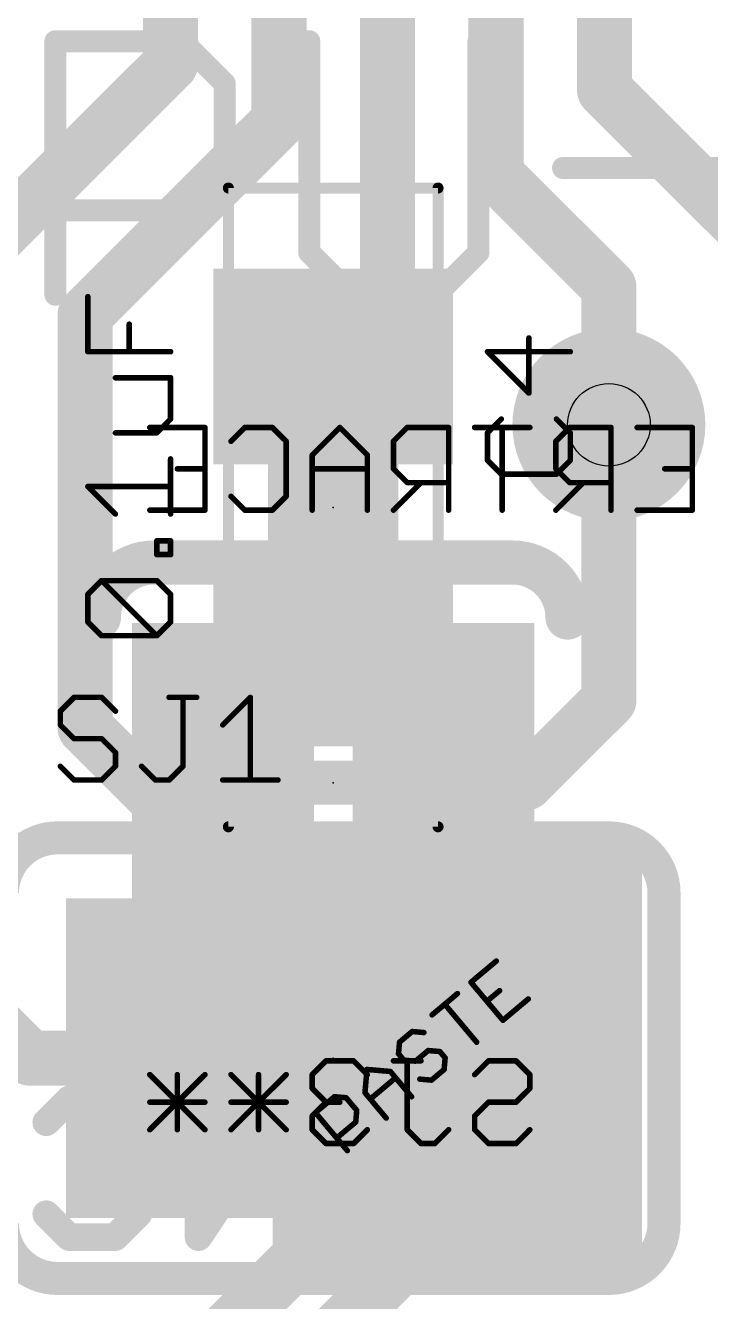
# Model space of a CAD drawing. Extents: x -1.8 to 15.6, y -0.3 to 28.3.
# Drawn here: x 7.47 to 10.63, y 5.23 to 11.11 of the extents above; entities that cross this region are included whole.
import ezdxf

# ---------------------------------------------------------------- set-up
doc = ezdxf.new("R2010")
doc.units = 0
for name, color, linetype in [('1', 12, 'CONTINUOUS'), ('16', 132, 'CONTINUOUS'), ('18', 110, 'CONTINUOUS'), ('21', 53, 'CONTINUOUS'), ('22', 53, 'CONTINUOUS'), ('23', 53, 'CONTINUOUS'), ('24', 53, 'CONTINUOUS'), ('25', 253, 'CONTINUOUS'), ('26', 253, 'CONTINUOUS'), ('27', 253, 'CONTINUOUS'), ('28', 253, 'CONTINUOUS'), ('29', 253, 'CONTINUOUS'), ('30', 253, 'CONTINUOUS'), ('31', 253, 'CONTINUOUS'), ('35', 253, 'CONTINUOUS'), ('39', 12, 'CONTINUOUS'), ('44', 253, 'CONTINUOUS'), ('51', 53, 'CONTINUOUS')]:
    doc.layers.add(name, color=color, linetype=linetype)

# ---------------------------------------------------------------- blocks, each defined once
blk = doc.blocks.new('RECT')
blk.add_solid([(-0.5, -0.5), (0.5, -0.5), (-0.5, 0.5), (0.5, 0.5)])
blk = doc.blocks.new('ROUNDV')
at = {"const_width": 0.5}
blk.add_lwpolyline([(0, -0.25, 1), (0, 0.25, 1), (0, -0.25)], format="xyb", dxfattribs=at)

msp = doc.modelspace()

# ---------------------------------------------------------------- linework, layer by layer
at = {"layer": '1', "const_width": 0.254}
for points in [[(8.14, 11.97), (8.14, 10.934)], [(8.64, 11.97), (8.64, 10.672)], [(9.14, 11.97), (9.14, 9.79)], [(9.64, 11.97), (9.64, 10.426)], [(10.14, 11.97), (10.14, 10.815)], [(8.14, 10.934), (7.239, 10.033)], [(10.14, 10.815), (10.922, 10.033)], [(8.64, 10.672), (7.747, 9.779)], [(9.64, 10.426), (10.033, 10.033)], [(10.16, 9.906), (10.033, 10.033)], [(10.16, 9.271), (10.16, 9.906)], [(7.747, 9.779), (7.747, 7.874)], [(9.14, 9.79), (8.89, 9.54)], [(7.747, 7.874), (8.255, 7.366)], [(8.255, 7.366), (8.636, 7.366)], [(8.636, 7.366), (8.763, 7.239)], [(8.89, 7.112), (8.763, 7.239)], [(8.89, 6.35), (8.89, 7.112)], [(7.239, 6.604), (7.493, 6.35)], [(7.493, 6.35), (8.0772, 6.35)], [(8.89, 6.35), (8.89, 5.588)], [(8.89, 5.588), (8.382, 5.08)]]:
    msp.add_lwpolyline(points, dxfattribs=at)
at = {"layer": '1', "const_width": 0.127}
for points in [[(8.1849, 10.8891, 1), (8.0951, 10.9789)], [(8.0765, 10.934, 1), (8.2035, 10.934)], [(10.1849, 10.8599, 1), (10.0951, 10.7701)], [(10.0765, 10.815, 1), (10.2035, 10.815)], [(8.6849, 10.6271, 1), (8.5951, 10.7169)], [(8.5765, 10.672, 1), (8.7035, 10.672)], [(9.6849, 10.4709, 1), (9.5951, 10.3811)], [(9.5765, 10.426, 1), (9.7035, 10.426)], [(10.0779, 10.0779, 1), (9.9881, 9.9881)], [(9.9881, 9.9881, 1), (10.0779, 10.0779)], [(10.2235, 9.906, 1), (10.0965, 9.906)], [(10.1151, 9.8611, 1), (10.2049, 9.9509)], [(7.8105, 9.779, 1), (7.6835, 9.779)], [(7.7021, 9.8239, 1), (7.7919, 9.7341)], [(9.1849, 9.7451, 1), (9.0951, 9.8349)], [(9.0765, 9.79, 1), (9.2035, 9.79)], [(8.8451, 9.5849, 1), (8.9349, 9.4951)], [(10.0965, 9.271, 1), (10.2235, 9.271)], [(7.7919, 7.9189, 1), (7.7021, 7.8291)], [(7.6835, 7.874, 1), (7.8105, 7.874)], [(8.255, 7.4295, 1), (8.255, 7.3025)], [(8.2101, 7.3211, 1), (8.2999, 7.4109)], [(8.6809, 7.4109, 1), (8.5911, 7.3211)], [(8.636, 7.3025, 1), (8.636, 7.4295)], [(8.8079, 7.2839, 1), (8.7181, 7.1941)], [(8.7181, 7.1941, 1), (8.8079, 7.2839)], [(8.9535, 7.112, 1), (8.8265, 7.112)], [(8.8451, 7.0671, 1), (8.9349, 7.1569)], [(7.493, 6.4135, 1), (7.493, 6.2865)], [(8.0772, 6.2865, 1), (8.0772, 6.4135)], [(8.9535, 6.35, 1), (8.8265, 6.35)], [(7.4481, 6.3051, 1), (7.5379, 6.3949)], [(8.8265, 6.35, 1), (8.9535, 6.35)], [(8.9349, 5.5431, 1), (8.8451, 5.6329)], [(8.8265, 5.588, 1), (8.9535, 5.588)]]:
    msp.add_lwpolyline(points, format="xyb", dxfattribs=at)
at = {"layer": '16'}
for points, const_width in [([(10.16, 9.271), (10.16, 8.001)], 0.254), ([(10.16, 8.001), (9.906, 7.747)], 0.254), ([(9.779, 7.62), (9.906, 7.747)], 0.254), ([(8.509, 7.62), (9.271, 7.62)], 0.2032), ([(9.398, 7.62), (9.779, 7.62)], 0.254), ([(9.398, 7.62), (9.398, 5.588)], 0.254), ([(9.398, 5.588), (8.89, 5.08)], 0.254)]:
    msp.add_lwpolyline(points, dxfattribs=dict(at, const_width=const_width))
for points, const_width in [([(10.2235, 9.271, 1), (10.0965, 9.271)], 0.127), ([(10.2049, 7.9561, 1), (10.1151, 8.0459)], 0.127), ([(10.0965, 8.001, 1), (10.2235, 8.001)], 0.127), ([(9.8611, 7.7919, 1), (9.9509, 7.7021)], 0.127), ([(9.9509, 7.7021, 1), (9.8611, 7.7919)], 0.127), ([(8.509, 7.6708, 1), (8.509, 7.5692)], 0.1016), ([(9.271, 7.5692, 1), (9.271, 7.6708)], 0.1016), ([(9.398, 7.6835, 1), (9.398, 7.5565)], 0.127), ([(9.4615, 7.62, 1), (9.3345, 7.62)], 0.127), ([(9.7341, 7.6649, 1), (9.8239, 7.5751)], 0.127), ([(9.779, 7.5565, 1), (9.779, 7.6835)], 0.127), ([(9.4429, 5.5431, 1), (9.3531, 5.6329)], 0.127), ([(9.3345, 5.588, 1), (9.4615, 5.588)], 0.127)]:
    msp.add_lwpolyline(points, format="xyb", dxfattribs=dict(at, const_width=const_width))
at = {"layer": '21'}
for points, const_width in [([(8.9205, 8.89), (8.8595, 8.89)], 0.4064), ([(7.62, 7.366), (10.16, 7.366)], 0.1524), ([(10.414, 5.588), (10.414, 7.112)], 0.1524), ([(10.16, 5.334), (7.62, 5.334)], 0.1524)]:
    msp.add_lwpolyline(points, dxfattribs=dict(at, const_width=const_width))
for points, const_width in [([(8.8595, 8.9916, 1), (8.8595, 8.7884)], 0.2032), ([(8.9205, 8.7884, 1), (8.9205, 8.9916)], 0.2032), ([(7.62, 7.366, 0.4142), (7.366, 7.112)], 0.1524), ([(7.62, 7.4041, 1), (7.62, 7.3279)], 0.0762), ([(7.62, 7.3279, 1), (7.62, 7.4041)], 0.0762), ([(10.414, 7.112, 0.4142), (10.16, 7.366)], 0.1524), ([(10.16, 7.4041, 1), (10.16, 7.3279)], 0.0762), ([(10.16, 7.3279, 1), (10.16, 7.4041)], 0.0762), ([(10.4521, 7.112, 1), (10.3759, 7.112)], 0.0762), ([(10.3759, 7.112, 1), (10.4521, 7.112)], 0.0762), ([(7.366, 5.588, 0.4142), (7.62, 5.334)], 0.1524), ([(10.16, 5.334, 0.4142), (10.414, 5.588)], 0.1524), ([(10.4521, 5.588, 1), (10.3759, 5.588)], 0.0762), ([(10.3759, 5.588, 1), (10.4521, 5.588)], 0.0762), ([(7.62, 5.3721, 1), (7.62, 5.2959)], 0.0762), ([(7.62, 5.2959, 1), (7.62, 5.3721)], 0.0762), ([(10.16, 5.3721, 1), (10.16, 5.2959)], 0.0762), ([(10.16, 5.2959, 1), (10.16, 5.3721)], 0.0762)]:
    msp.add_lwpolyline(points, format="xyb", dxfattribs=dict(at, const_width=const_width))
at = {"layer": '22'}
for points, const_width in [([(8.0645, 8.636, 0.4142), (7.8105, 8.382)], 0.2032), ([(8.0645, 8.6868, 1), (8.0645, 8.5852)], 0.1016), ([(8.0645, 8.5852, 1), (8.0645, 8.6868)], 0.1016), ([(9.9695, 8.382, 0.4142), (9.7155, 8.636)], 0.2032), ([(9.7155, 8.6868, 1), (9.7155, 8.5852)], 0.1016), ([(9.7155, 8.5852, 1), (9.7155, 8.6868)], 0.1016), ([(7.7597, 8.382, 1), (7.8613, 8.382)], 0.1016), ([(9.9187, 8.382, 1), (10.0203, 8.382)], 0.1016), ([(7.8105, 6.858, 0.4142), (8.0645, 6.604)], 0.2032), ([(7.8613, 6.858, 1), (7.7597, 6.858)], 0.1016), ([(9.7155, 6.604, 0.4142), (9.9695, 6.858)], 0.2032), ([(10.0203, 6.858, 1), (9.9187, 6.858)], 0.1016), ([(8.0645, 6.6548, 1), (8.0645, 6.5532)], 0.1016), ([(8.0645, 6.5532, 1), (8.0645, 6.6548)], 0.1016), ([(9.7155, 6.6548, 1), (9.7155, 6.5532)], 0.1016), ([(9.7155, 6.5532, 1), (9.7155, 6.6548)], 0.1016), ([(7.6738, 6.1918, 1), (7.6738, 6.1283)], 0.0635), ([(7.6963, 6.1376, 1), (7.6514, 6.1825)], 0.0635), ([(7.9081, 6.1825, 1), (7.8632, 6.1376)], 0.0635), ([(7.8857, 6.1283, 1), (7.8857, 6.1918)], 0.0635), ([(8.3013, 6.16, 1), (8.2378, 6.16)], 0.0635), ([(8.725, 6.16, 1), (8.6615, 6.16)], 0.0635), ([(8.7196, 6.1424, 1), (8.6668, 6.1777)], 0.0635), ([(9.0029, 6.16, 1), (8.9394, 6.16)], 0.0635), ([(9.4266, 6.16, 1), (9.3631, 6.16)], 0.0635), ([(9.7787, 6.1918, 1), (9.7787, 6.1283)], 0.0635), ([(9.8012, 6.1376, 1), (9.7563, 6.1825)], 0.0635), ([(10.013, 6.1825, 1), (9.9681, 6.1376)], 0.0635), ([(9.9906, 6.1283, 1), (9.9906, 6.1918)], 0.0635), ([(7.5454, 6.0766, 1), (7.5903, 6.0317)], 0.0635), ([(8.0233, 6.0541, 1), (7.9598, 6.0541)], 0.0635), ([(7.9691, 6.0317, 1), (8.014, 6.0766)], 0.0635), ([(8.9394, 6.0541, 1), (9.0029, 6.0541)], 0.0635), ([(8.9936, 6.0766, 1), (8.9487, 6.0317)], 0.0635), ([(9.3631, 6.0541, 1), (9.4266, 6.0541)], 0.0635), ([(9.4173, 6.0317, 1), (9.3724, 6.0766)], 0.0635), ([(9.6504, 6.0766, 1), (9.6953, 6.0317)], 0.0635), ([(10.1283, 6.0541, 1), (10.0648, 6.0541)], 0.0635), ([(10.074, 6.0317, 1), (10.119, 6.0766)], 0.0635), ([(10.119, 5.9257, 1), (10.074, 5.9706)], 0.0635), ([(10.0648, 5.9482, 1), (10.1283, 5.9482)], 0.0635), ([(9.2148, 5.8423, 1), (9.1513, 5.8423)], 0.0635), ([(9.1606, 5.8647, 1), (9.2055, 5.8198)], 0.0635), ([(9.1606, 5.8198, 1), (9.2055, 5.8647)], 0.0635), ([(9.7787, 5.874, 1), (9.7787, 5.8105)], 0.0635), ([(9.8012, 5.8198, 1), (9.7563, 5.8647)], 0.0635), ([(9.9681, 5.8647, 1), (10.013, 5.8198)], 0.0635), ([(9.9906, 5.8105, 1), (9.9906, 5.874)], 0.0635), ([(9.7046, 5.7363, 1), (9.6411, 5.7363)], 0.0635), ([(9.6504, 5.7588, 1), (9.6953, 5.7139)], 0.0635), ([(7.5903, 5.6529, 1), (7.5454, 5.608)], 0.0635), ([(7.9598, 5.6304, 1), (8.0233, 5.6304)], 0.0635), ([(8.014, 5.608, 1), (7.9691, 5.6529)], 0.0635), ([(9.6953, 5.6529, 1), (9.6504, 5.608)], 0.0635), ([(9.6411, 5.6304, 1), (9.7046, 5.6304)], 0.0635), ([(10.119, 5.608, 1), (10.074, 5.6529)], 0.0635), ([(7.6738, 5.5563, 1), (7.6738, 5.4928)], 0.0635), ([(7.6514, 5.502, 1), (7.6963, 5.547)], 0.0635), ([(7.8632, 5.547, 1), (7.9081, 5.502)], 0.0635), ([(7.8857, 5.4928, 1), (7.8857, 5.5563)], 0.0635), ([(8.2431, 5.5421, 1), (8.2959, 5.5069)], 0.0635), ([(8.2378, 5.5245, 1), (8.3013, 5.5245)], 0.0635), ([(8.6615, 5.5245, 1), (8.725, 5.5245)], 0.0635), ([(9.1513, 5.5245, 1), (9.2148, 5.5245)], 0.0635), ([(9.7787, 5.5563, 1), (9.7787, 5.4928)], 0.0635), ([(9.7563, 5.502, 1), (9.8012, 5.547)], 0.0635), ([(9.9681, 5.547, 1), (10.013, 5.502)], 0.0635), ([(9.9906, 5.4928, 1), (9.9906, 5.5563)], 0.0635)]:
    msp.add_lwpolyline(points, format="xyb", dxfattribs=dict(at, const_width=const_width))
for points, const_width in [([(9.7155, 8.636), (8.0645, 8.636)], 0.2032), ([(8.0645, 6.604), (9.7155, 6.604)], 0.2032), ([(7.5679, 6.0541), (7.6738, 6.16)], 0.127), ([(7.6738, 6.16), (7.8857, 6.16)], 0.127), ([(7.8857, 6.16), (7.9916, 6.0541)], 0.127), ([(8.6932, 6.16), (8.2695, 5.5245)], 0.127), ([(8.2695, 5.5245), (8.2695, 6.16)], 0.127), ([(8.6932, 5.5245), (8.6932, 6.16)], 0.127), ([(8.9712, 6.0541), (8.9712, 6.16)], 0.127), ([(9.3949, 6.16), (9.3949, 6.0541)], 0.127), ([(9.6728, 6.0541), (9.7787, 6.16)], 0.127), ([(9.7787, 6.16), (9.9906, 6.16)], 0.127), ([(9.9906, 6.16), (10.0965, 6.0541)], 0.127), ([(7.9916, 6.0541), (7.9916, 5.6304)], 0.127), ([(9.183, 5.8423), (8.9712, 6.0541)], 0.127), ([(9.3949, 6.0541), (9.183, 5.8423)], 0.127), ([(10.0965, 6.0541), (10.0965, 5.9482)], 0.127), ([(10.0965, 5.9482), (9.9906, 5.8423)], 0.127), ([(9.183, 5.8423), (9.183, 5.5245)], 0.127), ([(9.7787, 5.8423), (9.6728, 5.7363)], 0.127), ([(9.9906, 5.8423), (9.7787, 5.8423)], 0.127), ([(9.6728, 5.7363), (9.6728, 5.6304)], 0.127), ([(7.6738, 5.5245), (7.5679, 5.6304)], 0.127), ([(7.9916, 5.6304), (7.8857, 5.5245)], 0.127), ([(9.6728, 5.6304), (9.7787, 5.5245)], 0.127), ([(9.9906, 5.5245), (10.0965, 5.6304)], 0.127), ([(7.8857, 5.5245), (7.6738, 5.5245)], 0.127), ([(9.7787, 5.5245), (9.9906, 5.5245)], 0.127)]:
    msp.add_lwpolyline(points, dxfattribs=dict(at, const_width=const_width))
at = {"layer": '23'}
for p in [(8.89, 8.89), (8.89, 6.35)]:
    msp.add_point(p, dxfattribs=at)
at = {"layer": '24'}
msp.add_point((8.89, 7.62), dxfattribs=at)
at = {"layer": '25', "const_width": 0.0254}
for points in [[(9.7915, 9.4175), (9.7915, 9.6717)], [(9.9822, 9.6082), (9.6009, 9.6082)], [(9.6009, 9.6082), (9.7915, 9.4175)], [(9.6644, 9.2975), (9.6009, 9.2339)], [(9.9822, 9.2339), (9.9186, 9.2975)], [(9.6009, 9.2339), (9.6009, 9.1068)], [(9.9822, 9.1068), (9.9822, 9.2339)], [(9.6009, 9.1068), (9.6644, 9.0433)], [(9.9186, 9.0433), (9.9822, 9.1068)], [(9.6644, 9.0433), (9.9186, 9.0433)], [(7.6963, 8.014), (7.6327, 7.9505)], [(7.8234, 8.014), (7.6963, 8.014)], [(7.8869, 7.9505), (7.8234, 8.014)], [(8.134, 8.014), (8.2611, 8.014)], [(8.1976, 7.6963), (8.1976, 8.014)], [(8.3811, 7.8869), (8.5082, 8.014)], [(8.5082, 8.014), (8.5082, 7.6327)], [(7.6327, 7.9505), (7.6327, 7.8869)], [(7.6327, 7.8869), (7.6963, 7.8234)], [(7.6963, 7.8234), (7.8234, 7.8234)], [(7.8234, 7.8234), (7.8869, 7.7598)], [(7.8869, 7.7598), (7.8869, 7.6963)], [(7.6963, 7.6327), (7.6327, 7.6963)], [(7.8869, 7.6963), (7.8234, 7.6327)], [(8.0069, 7.6963), (8.0705, 7.6327)], [(8.134, 7.6327), (8.1976, 7.6963)], [(7.8234, 7.6327), (7.6963, 7.6327)], [(8.0705, 7.6327), (8.134, 7.6327)], [(8.3811, 7.6327), (8.6353, 7.6327)]]:
    msp.add_lwpolyline(points, dxfattribs=at)
at = {"layer": '25', "const_width": 0.0127}
for points in [[(9.7979, 9.6717, 1), (9.7852, 9.6717)], [(9.6009, 9.6145, 1), (9.6009, 9.6018)], [(9.6054, 9.6126, 1), (9.5964, 9.6037)], [(9.9822, 9.6018, 1), (9.9822, 9.6145)], [(9.7852, 9.4175, 1), (9.7979, 9.4175)], [(9.787, 9.413, 1), (9.796, 9.422)], [(9.6689, 9.293, 1), (9.6599, 9.302)], [(9.9231, 9.302, 1), (9.9142, 9.293)], [(9.6072, 9.2339, 1), (9.5945, 9.2339)], [(9.5964, 9.2384, 1), (9.6054, 9.2295)], [(9.9886, 9.2339, 1), (9.9759, 9.2339)], [(9.9777, 9.2295, 1), (9.9867, 9.2384)], [(9.6054, 9.1113, 1), (9.5964, 9.1023)], [(9.5945, 9.1068, 1), (9.6072, 9.1068)], [(9.9759, 9.1068, 1), (9.9886, 9.1068)], [(9.9867, 9.1023, 1), (9.9777, 9.1113)], [(9.6644, 9.0496, 1), (9.6644, 9.0369)], [(9.6599, 9.0388, 1), (9.6689, 9.0478)], [(9.9142, 9.0478, 1), (9.9231, 9.0388)], [(9.9186, 9.0369, 1), (9.9186, 9.0496)], [(7.6963, 8.0204, 1), (7.6963, 8.0077)], [(7.7007, 8.0095, 1), (7.6918, 8.0185)], [(7.8279, 8.0185, 1), (7.8189, 8.0095)], [(7.8234, 8.0077, 1), (7.8234, 8.0204)], [(8.134, 8.0204, 1), (8.134, 8.0077)], [(8.2039, 8.014, 1), (8.1912, 8.014)], [(8.2611, 8.0077, 1), (8.2611, 8.0204)], [(8.5146, 8.014, 1), (8.5019, 8.014)], [(8.5127, 8.0095, 1), (8.5037, 8.0185)], [(7.6391, 7.9505, 1), (7.6264, 7.9505)], [(7.6282, 7.955, 1), (7.6372, 7.946)], [(7.8824, 7.946, 1), (7.8914, 7.955)], [(7.6372, 7.8914, 1), (7.6282, 7.8824)], [(7.6264, 7.8869, 1), (7.6391, 7.8869)], [(8.3766, 7.8914, 1), (8.3856, 7.8824)], [(7.6963, 7.8297, 1), (7.6963, 7.817)], [(7.6918, 7.8189, 1), (7.7007, 7.8279)], [(7.8279, 7.8279, 1), (7.8189, 7.8189)], [(7.8234, 7.817, 1), (7.8234, 7.8297)], [(7.8933, 7.7598, 1), (7.8806, 7.7598)], [(7.8824, 7.7553, 1), (7.8914, 7.7643)], [(7.6372, 7.7007, 1), (7.6282, 7.6918)], [(7.8914, 7.6918, 1), (7.8824, 7.7007)], [(8.0114, 7.7007, 1), (8.0024, 7.6918)], [(8.2021, 7.6918, 1), (8.1931, 7.7007)], [(7.8806, 7.6963, 1), (7.8933, 7.6963)], [(8.1912, 7.6963, 1), (8.2039, 7.6963)], [(7.6963, 7.6391, 1), (7.6963, 7.6264)], [(7.6918, 7.6282, 1), (7.7007, 7.6372)], [(7.8189, 7.6372, 1), (7.8279, 7.6282)], [(7.8234, 7.6264, 1), (7.8234, 7.6391)], [(8.0705, 7.6391, 1), (8.0705, 7.6264)], [(8.066, 7.6282, 1), (8.0749, 7.6372)], [(8.1295, 7.6372, 1), (8.1385, 7.6282)], [(8.134, 7.6264, 1), (8.134, 7.6391)], [(8.3811, 7.6391, 1), (8.3811, 7.6264)], [(8.5019, 7.6327, 1), (8.5146, 7.6327)], [(8.6353, 7.6264, 1), (8.6353, 7.6391)]]:
    msp.add_lwpolyline(points, format="xyb", dxfattribs=at)
at = {"layer": '26', "const_width": 0.0254}
for points in [[(8.8568, 6.3376), (8.7932, 6.2741)], [(8.9839, 6.3376), (8.8568, 6.3376)], [(9.0474, 6.2741), (8.9839, 6.3376)], [(9.2945, 6.3376), (9.1674, 6.3376)], [(9.231, 6.0199), (9.231, 6.3376)], [(9.5416, 6.2741), (9.6052, 6.3376)], [(9.6052, 6.3376), (9.7323, 6.3376)], [(9.7323, 6.3376), (9.7958, 6.2741)], [(8.299, 6.2741), (8.0448, 6.0199)], [(8.299, 6.0199), (8.0448, 6.2741)], [(8.1719, 6.0199), (8.1719, 6.2741)], [(8.6732, 6.2741), (8.419, 6.0199)], [(8.6732, 6.0199), (8.419, 6.2741)], [(8.5461, 6.0199), (8.5461, 6.2741)], [(8.7932, 6.2741), (8.7932, 6.2105)], [(9.7958, 6.2741), (9.7958, 6.2105)], [(8.7932, 6.2105), (8.8568, 6.147)], [(9.7958, 6.2105), (9.7323, 6.147)], [(8.299, 6.147), (8.0448, 6.147)], [(8.6732, 6.147), (8.419, 6.147)], [(8.8568, 6.147), (8.7932, 6.0834)], [(8.8568, 6.147), (8.9203, 6.147)], [(9.6052, 6.147), (9.5416, 6.0834)], [(9.7323, 6.147), (9.6052, 6.147)], [(8.7932, 6.0834), (8.7932, 6.0199)], [(9.5416, 6.0834), (9.5416, 6.0199)], [(8.7932, 6.0199), (8.8568, 5.9563)], [(8.9839, 5.9563), (9.0474, 6.0199)], [(9.2945, 5.9563), (9.231, 6.0199)], [(9.4216, 6.0199), (9.3581, 5.9563)], [(9.5416, 6.0199), (9.6052, 5.9563)], [(9.7323, 5.9563), (9.7958, 6.0199)], [(8.8568, 5.9563), (8.9839, 5.9563)], [(9.3581, 5.9563), (9.2945, 5.9563)], [(9.6052, 5.9563), (9.7323, 5.9563)]]:
    msp.add_lwpolyline(points, dxfattribs=at)
at = {"layer": '26', "const_width": 0.0127}
for points in [[(8.8568, 6.344, 1), (8.8568, 6.3313)], [(8.8613, 6.3331, 1), (8.8523, 6.3421)], [(8.9884, 6.3421, 1), (8.9794, 6.3331)], [(8.9839, 6.3313, 1), (8.9839, 6.344)], [(9.1674, 6.344, 1), (9.1674, 6.3313)], [(9.2373, 6.3376, 1), (9.2246, 6.3376)], [(9.2945, 6.3313, 1), (9.2945, 6.344)], [(9.6052, 6.344, 1), (9.6052, 6.3313)], [(9.6097, 6.3331, 1), (9.6007, 6.3421)], [(9.7368, 6.3421, 1), (9.7278, 6.3331)], [(9.7323, 6.3313, 1), (9.7323, 6.344)], [(8.0493, 6.2786, 1), (8.0403, 6.2696)], [(8.1783, 6.2741, 1), (8.1656, 6.2741)], [(8.3035, 6.2696, 1), (8.2945, 6.2786)], [(8.4235, 6.2786, 1), (8.4145, 6.2696)], [(8.5525, 6.2741, 1), (8.5398, 6.2741)], [(8.6777, 6.2696, 1), (8.6687, 6.2786)], [(8.7996, 6.2741, 1), (8.7869, 6.2741)], [(8.7887, 6.2786, 1), (8.7977, 6.2696)], [(9.0429, 6.2696, 1), (9.0519, 6.2786)], [(9.5371, 6.2786, 1), (9.5461, 6.2696)], [(9.8022, 6.2741, 1), (9.7895, 6.2741)], [(9.7913, 6.2696, 1), (9.8003, 6.2786)], [(8.7977, 6.215, 1), (8.7887, 6.206)], [(8.7869, 6.2105, 1), (8.7996, 6.2105)], [(9.7895, 6.2105, 1), (9.8022, 6.2105)], [(9.8003, 6.206, 1), (9.7913, 6.215)], [(8.0448, 6.1533, 1), (8.0448, 6.1406)], [(8.299, 6.1406, 1), (8.299, 6.1533)], [(8.419, 6.1533, 1), (8.419, 6.1406)], [(8.6732, 6.1406, 1), (8.6732, 6.1533)], [(8.8568, 6.1533, 1), (8.8568, 6.1406)], [(8.8613, 6.1425, 1), (8.8523, 6.1515)], [(8.8523, 6.1425, 1), (8.8613, 6.1515)], [(8.9203, 6.1406, 1), (8.9203, 6.1533)], [(9.6052, 6.1533, 1), (9.6052, 6.1406)], [(9.6097, 6.1425, 1), (9.6007, 6.1515)], [(9.7278, 6.1515, 1), (9.7368, 6.1425)], [(9.7323, 6.1406, 1), (9.7323, 6.1533)], [(8.7996, 6.0834, 1), (8.7869, 6.0834)], [(8.7887, 6.0879, 1), (8.7977, 6.0789)], [(9.5371, 6.0879, 1), (9.5461, 6.0789)], [(9.548, 6.0834, 1), (9.5353, 6.0834)], [(8.0403, 6.0243, 1), (8.0493, 6.0154)], [(8.1656, 6.0199, 1), (8.1783, 6.0199)], [(8.2945, 6.0154, 1), (8.3035, 6.0243)], [(8.4145, 6.0243, 1), (8.4235, 6.0154)], [(8.5398, 6.0199, 1), (8.5525, 6.0199)], [(8.6687, 6.0154, 1), (8.6777, 6.0243)], [(8.7977, 6.0243, 1), (8.7887, 6.0154)], [(8.7869, 6.0199, 1), (8.7996, 6.0199)], [(9.0519, 6.0154, 1), (9.0429, 6.0243)], [(9.2355, 6.0243, 1), (9.2265, 6.0154)], [(9.2246, 6.0199, 1), (9.2373, 6.0199)], [(9.4261, 6.0154, 1), (9.4171, 6.0243)], [(9.5461, 6.0243, 1), (9.5371, 6.0154)], [(9.5353, 6.0199, 1), (9.548, 6.0199)], [(9.8003, 6.0154, 1), (9.7913, 6.0243)], [(8.8568, 5.9627, 1), (8.8568, 5.95)], [(8.8523, 5.9518, 1), (8.8613, 5.9608)], [(8.9794, 5.9608, 1), (8.9884, 5.9518)], [(8.9839, 5.95, 1), (8.9839, 5.9627)], [(9.2945, 5.9627, 1), (9.2945, 5.95)], [(9.29, 5.9518, 1), (9.299, 5.9608)], [(9.3536, 5.9608, 1), (9.3626, 5.9518)], [(9.3581, 5.95, 1), (9.3581, 5.9627)], [(9.6052, 5.9627, 1), (9.6052, 5.95)], [(9.6007, 5.9518, 1), (9.6097, 5.9608)], [(9.7278, 5.9608, 1), (9.7368, 5.9518)], [(9.7323, 5.95, 1), (9.7323, 5.9627)]]:
    msp.add_lwpolyline(points, format="xyb", dxfattribs=at)
at = {"layer": '27'}
for points, const_width in [([(7.6102, 9.8708), (7.6102, 11.0402)], 0.1016), ([(7.6102, 11.0402), (8.1949, 11.0402)], 0.1016), ([(8.1949, 11.0402), (8.3898, 10.8453)], 0.1016), ([(8.7796, 11.0402), (8.7796, 10.0657)], 0.1016), ([(9.5592, 10.0657), (9.5592, 11.0402)], 0.1016), ([(8.3898, 10.8453), (8.3898, 10.4555)], 0.1016), ([(8.3898, 10.4555), (8.1949, 10.2606)], 0.1016), ([(9.949, 10.4555), (10.7286, 10.4555)], 0.1016), ([(8.1949, 10.2606), (7.6102, 10.2606)], 0.1016), ([(8.7796, 10.0657), (8.9745, 9.8708)], 0.1016), ([(9.3643, 9.8708), (9.5592, 10.0657)], 0.1016), ([(8.9745, 9.8708), (9.3643, 9.8708)], 0.1016), ([(7.7594, 9.608), (7.7594, 9.8622)], 0.0254), ([(7.95, 9.608), (7.95, 9.7351)], 0.0254), ([(8.1407, 9.608), (7.7594, 9.608)], 0.0254), ([(8.1407, 9.488), (7.8865, 9.488)], 0.0254), ([(8.1407, 9.2973), (8.1407, 9.488)], 0.0254), ([(8.0771, 9.2338), (8.1407, 9.2973)], 0.0254), ([(7.8865, 9.2338), (8.0771, 9.2338)], 0.0254), ([(8.1407, 8.8596), (8.1407, 9.1138)], 0.0254), ([(7.8865, 8.8596), (7.7594, 8.9867)], 0.0254), ([(7.7594, 8.9867), (8.1407, 8.9867)], 0.0254), ([(8.0771, 8.6725), (8.0771, 8.736)], 0.0254), ([(8.0771, 8.736), (8.1407, 8.736)], 0.0254), ([(8.1407, 8.736), (8.1407, 8.6725)], 0.0254), ([(8.1407, 8.6725), (8.0771, 8.6725)], 0.0254), ([(7.7594, 8.4889), (7.8229, 8.5525)], 0.0254), ([(7.8229, 8.5525), (8.0771, 8.5525)], 0.0254), ([(8.0771, 8.2983), (7.8229, 8.5525)], 0.0254), ([(8.0771, 8.5525), (8.1407, 8.4889)], 0.0254), ([(7.7594, 8.3618), (7.7594, 8.4889)], 0.0254), ([(8.1407, 8.4889), (8.1407, 8.3618)], 0.0254), ([(7.8229, 8.2983), (7.7594, 8.3618)], 0.0254), ([(8.1407, 8.3618), (8.0771, 8.2983)], 0.0254), ([(8.0771, 8.2983), (7.8229, 8.2983)], 0.0254)]:
    msp.add_lwpolyline(points, dxfattribs=dict(at, const_width=const_width))
for points, const_width in [([(7.6356, 11.0402, 1), (7.5848, 11.0402)], 0.0508), ([(7.6102, 11.0656, 1), (7.6102, 11.0148)], 0.0508), ([(8.2129, 11.0582, 1), (8.1769, 11.0222)], 0.0508), ([(8.1949, 11.0148, 1), (8.1949, 11.0656)], 0.0508), ([(8.805, 11.0402, 1), (8.7542, 11.0402)], 0.0508), ([(9.5846, 11.0402, 1), (9.5338, 11.0402)], 0.0508), ([(8.4152, 10.8453, 1), (8.3644, 10.8453)], 0.0508), ([(8.3718, 10.8273, 1), (8.4078, 10.8633)], 0.0508), ([(8.3644, 10.4555, 1), (8.4152, 10.4555)], 0.0508), ([(8.4078, 10.4375, 1), (8.3718, 10.4735)], 0.0508), ([(9.949, 10.4809, 1), (9.949, 10.4301)], 0.0508), ([(7.6102, 10.286, 1), (7.6102, 10.2352)], 0.0508), ([(8.1769, 10.2786, 1), (8.2129, 10.2426)], 0.0508), ([(8.1949, 10.2352, 1), (8.1949, 10.286)], 0.0508), ([(8.7976, 10.0837, 1), (8.7616, 10.0477)], 0.0508), ([(8.7542, 10.0657, 1), (8.805, 10.0657)], 0.0508), ([(9.5338, 10.0657, 1), (9.5846, 10.0657)], 0.0508), ([(9.5772, 10.0477, 1), (9.5412, 10.0837)], 0.0508), ([(7.5848, 9.8708, 1), (7.6356, 9.8708)], 0.0508), ([(8.9745, 9.8962, 1), (8.9745, 9.8454)], 0.0508), ([(8.9565, 9.8528, 1), (8.9925, 9.8888)], 0.0508), ([(9.3463, 9.8888, 1), (9.3823, 9.8528)], 0.0508), ([(9.3643, 9.8454, 1), (9.3643, 9.8962)], 0.0508), ([(7.7657, 9.8622, 1), (7.753, 9.8622)], 0.0127), ([(7.9564, 9.7351, 1), (7.9437, 9.7351)], 0.0127), ([(7.753, 9.608, 1), (7.7657, 9.608)], 0.0127), ([(7.7594, 9.6143, 1), (7.7594, 9.6016)], 0.0127), ([(7.9437, 9.608, 1), (7.9564, 9.608)], 0.0127), ([(8.1407, 9.6016, 1), (8.1407, 9.6143)], 0.0127), ([(7.8865, 9.4943, 1), (7.8865, 9.4816)], 0.0127), ([(8.1471, 9.488, 1), (8.1344, 9.488)], 0.0127), ([(8.1407, 9.4816, 1), (8.1407, 9.4943)], 0.0127), ([(8.1344, 9.2973, 1), (8.1471, 9.2973)], 0.0127), ([(8.1452, 9.2928, 1), (8.1362, 9.3018)], 0.0127), ([(7.8865, 9.2401, 1), (7.8865, 9.2274)], 0.0127), ([(8.0727, 9.2383, 1), (8.0816, 9.2293)], 0.0127), ([(8.0771, 9.2274, 1), (8.0771, 9.2401)], 0.0127), ([(8.1471, 9.1138, 1), (8.1344, 9.1138)], 0.0127), ([(7.7639, 8.9912, 1), (7.7549, 8.9822)], 0.0127), ([(7.7594, 8.993, 1), (7.7594, 8.9803)], 0.0127), ([(8.1407, 8.9803, 1), (8.1407, 8.993)], 0.0127), ([(7.882, 8.8551, 1), (7.891, 8.8641)], 0.0127), ([(8.1344, 8.8596, 1), (8.1471, 8.8596)], 0.0127), ([(8.0835, 8.736, 1), (8.0708, 8.736)], 0.0127), ([(8.0771, 8.7424, 1), (8.0771, 8.7297)], 0.0127), ([(8.1471, 8.736, 1), (8.1344, 8.736)], 0.0127), ([(8.1407, 8.7297, 1), (8.1407, 8.7424)], 0.0127), ([(8.0771, 8.6788, 1), (8.0771, 8.6661)], 0.0127), ([(8.0708, 8.6725, 1), (8.0835, 8.6725)], 0.0127), ([(8.1344, 8.6725, 1), (8.1471, 8.6725)], 0.0127), ([(8.1407, 8.6661, 1), (8.1407, 8.6788)], 0.0127), ([(7.8229, 8.5588, 1), (7.8229, 8.5461)], 0.0127), ([(7.8274, 8.557, 1), (7.8184, 8.548)], 0.0127), ([(7.8274, 8.548, 1), (7.8184, 8.557)], 0.0127), ([(8.0816, 8.557, 1), (8.0727, 8.548)], 0.0127), ([(8.0771, 8.5461, 1), (8.0771, 8.5588)], 0.0127), ([(7.7657, 8.4889, 1), (7.753, 8.4889)], 0.0127), ([(7.7549, 8.4934, 1), (7.7639, 8.4844)], 0.0127), ([(8.1471, 8.4889, 1), (8.1344, 8.4889)], 0.0127), ([(8.1362, 8.4844, 1), (8.1452, 8.4934)], 0.0127), ([(7.753, 8.3618, 1), (7.7657, 8.3618)], 0.0127), ([(7.7639, 8.3663, 1), (7.7549, 8.3573)], 0.0127), ([(8.1344, 8.3618, 1), (8.1471, 8.3618)], 0.0127), ([(8.1452, 8.3573, 1), (8.1362, 8.3663)], 0.0127), ([(7.8229, 8.3046, 1), (7.8229, 8.2919)], 0.0127), ([(7.8184, 8.2938, 1), (7.8274, 8.3028)], 0.0127), ([(8.0727, 8.3028, 1), (8.0816, 8.2938)], 0.0127), ([(8.0727, 8.2938, 1), (8.0816, 8.3028)], 0.0127), ([(8.0771, 8.2919, 1), (8.0771, 8.3046)], 0.0127)]:
    msp.add_lwpolyline(points, format="xyb", dxfattribs=dict(at, const_width=const_width))
at = {"layer": '28', "const_width": 0.0254}
for points in [[(8.0448, 9.2586), (8.299, 9.2586)], [(8.299, 9.2586), (8.299, 8.8773)], [(8.419, 9.1951), (8.4826, 9.2586)], [(8.4826, 9.2586), (8.6097, 9.2586)], [(8.6097, 9.2586), (8.6732, 9.1951)], [(8.9203, 9.2586), (8.7932, 9.1315)], [(9.0474, 9.1315), (8.9203, 9.2586)], [(9.231, 9.2586), (9.1674, 9.1951)], [(9.4216, 9.2586), (9.231, 9.2586)], [(9.4216, 8.8773), (9.4216, 9.2586)], [(9.7959, 9.2586), (9.5416, 9.2586)], [(9.6688, 8.8773), (9.6688, 9.2586)], [(9.9794, 9.2586), (9.9158, 9.1951)], [(10.1701, 9.2586), (9.9794, 9.2586)], [(10.1701, 8.8773), (10.1701, 9.2586)], [(10.2901, 9.2586), (10.5443, 9.2586)], [(10.5443, 9.2586), (10.5443, 8.8773)], [(8.6732, 9.1951), (8.6732, 8.9409)], [(9.1674, 9.1951), (9.1674, 9.068)], [(9.9158, 9.1951), (9.9158, 9.068)], [(8.7932, 9.1315), (8.7932, 8.8773)], [(9.0474, 8.8773), (9.0474, 9.1315)], [(8.299, 9.068), (8.1719, 9.068)], [(9.0474, 9.068), (8.7932, 9.068)], [(9.1674, 9.068), (9.231, 9.0044)], [(9.9158, 9.068), (9.9794, 9.0044)], [(10.5443, 9.068), (10.4172, 9.068)], [(9.2945, 9.0044), (9.1674, 8.8773)], [(9.231, 9.0044), (9.4216, 9.0044)], [(10.043, 9.0044), (9.9158, 8.8773)], [(9.9794, 9.0044), (10.1701, 9.0044)], [(8.4826, 8.8773), (8.419, 8.9409)], [(8.6732, 8.9409), (8.6097, 8.8773)], [(8.299, 8.8773), (8.0448, 8.8773)], [(8.6097, 8.8773), (8.4826, 8.8773)], [(10.5443, 8.8773), (10.2901, 8.8773)]]:
    msp.add_lwpolyline(points, dxfattribs=at)
at = {"layer": '28', "const_width": 0.0127}
for points in [[(8.0448, 9.265, 1), (8.0448, 9.2523)], [(8.3054, 9.2586, 1), (8.2927, 9.2586)], [(8.299, 9.2523, 1), (8.299, 9.265)], [(8.4826, 9.265, 1), (8.4826, 9.2523)], [(8.4871, 9.2541, 1), (8.4781, 9.2631)], [(8.6142, 9.2631, 1), (8.6052, 9.2541)], [(8.6097, 9.2523, 1), (8.6097, 9.265)], [(8.9248, 9.2631, 1), (8.9158, 9.2541)], [(8.9248, 9.2541, 1), (8.9158, 9.2631)], [(9.231, 9.265, 1), (9.231, 9.2523)], [(9.2355, 9.2541, 1), (9.2265, 9.2631)], [(9.428, 9.2586, 1), (9.4153, 9.2586)], [(9.4216, 9.2523, 1), (9.4216, 9.265)], [(9.5416, 9.265, 1), (9.5416, 9.2523)], [(9.6751, 9.2586, 1), (9.6624, 9.2586)], [(9.7959, 9.2523, 1), (9.7959, 9.265)], [(9.9794, 9.265, 1), (9.9794, 9.2523)], [(9.9839, 9.2541, 1), (9.9749, 9.2631)], [(10.1764, 9.2586, 1), (10.1637, 9.2586)], [(10.1701, 9.2523, 1), (10.1701, 9.265)], [(10.2901, 9.265, 1), (10.2901, 9.2523)], [(10.5506, 9.2586, 1), (10.5379, 9.2586)], [(10.5443, 9.2523, 1), (10.5443, 9.265)], [(8.4145, 9.1996, 1), (8.4235, 9.1906)], [(8.6796, 9.1951, 1), (8.6669, 9.1951)], [(8.6687, 9.1906, 1), (8.6777, 9.1996)], [(9.1738, 9.1951, 1), (9.1611, 9.1951)], [(9.1629, 9.1996, 1), (9.1719, 9.1906)], [(9.9222, 9.1951, 1), (9.9095, 9.1951)], [(9.9114, 9.1996, 1), (9.9203, 9.1906)], [(8.7996, 9.1315, 1), (8.7869, 9.1315)], [(8.7887, 9.136, 1), (8.7977, 9.127)], [(9.0538, 9.1315, 1), (9.0411, 9.1315)], [(9.043, 9.127, 1), (9.0519, 9.136)], [(8.1719, 9.0743, 1), (8.1719, 9.0616)], [(8.299, 9.0616, 1), (8.299, 9.0743)], [(8.7932, 9.0743, 1), (8.7932, 9.0616)], [(9.0474, 9.0616, 1), (9.0474, 9.0743)], [(9.1719, 9.0725, 1), (9.1629, 9.0635)], [(9.1611, 9.068, 1), (9.1738, 9.068)], [(9.9095, 9.068, 1), (9.9222, 9.068)], [(9.9203, 9.0725, 1), (9.9114, 9.0635)], [(10.4172, 9.0743, 1), (10.4172, 9.0616)], [(10.5443, 9.0616, 1), (10.5443, 9.0743)], [(9.231, 9.0108, 1), (9.231, 8.9981)], [(9.2265, 8.9999, 1), (9.2355, 9.0089)], [(9.299, 8.9999, 1), (9.2901, 9.0089)], [(9.4216, 8.9981, 1), (9.4216, 9.0108)], [(9.9794, 9.0108, 1), (9.9794, 8.9981)], [(9.9749, 8.9999, 1), (9.9839, 9.0089)], [(10.0474, 8.9999, 1), (10.0385, 9.0089)], [(10.1701, 8.9981, 1), (10.1701, 9.0108)], [(8.4235, 8.9453, 1), (8.4145, 8.9364)], [(8.6669, 8.9409, 1), (8.6796, 8.9409)], [(8.6777, 8.9364, 1), (8.6687, 8.9453)], [(8.0448, 8.8836, 1), (8.0448, 8.871)], [(8.299, 8.871, 1), (8.299, 8.8836)], [(8.4826, 8.8836, 1), (8.4826, 8.871)], [(8.4781, 8.8728, 1), (8.4871, 8.8818)], [(8.6052, 8.8818, 1), (8.6142, 8.8728)], [(8.6097, 8.871, 1), (8.6097, 8.8836)], [(9.1629, 8.8818, 1), (9.1719, 8.8728)], [(9.9114, 8.8818, 1), (9.9203, 8.8728)], [(10.2901, 8.8836, 1), (10.2901, 8.871)], [(10.5443, 8.871, 1), (10.5443, 8.8836)], [(8.2927, 8.8773, 1), (8.3054, 8.8773)], [(8.7869, 8.8773, 1), (8.7996, 8.8773)], [(9.0411, 8.8773, 1), (9.0538, 8.8773)], [(9.4153, 8.8773, 1), (9.428, 8.8773)], [(9.6624, 8.8773, 1), (9.6751, 8.8773)], [(10.1637, 8.8773, 1), (10.1764, 8.8773)], [(10.5379, 8.8773, 1), (10.5506, 8.8773)]]:
    msp.add_lwpolyline(points, format="xyb", dxfattribs=at)
at = {"layer": '39', "const_width": 0.0508}
for points in [[(8.407, 7.417), (8.407, 10.363)], [(8.407, 10.363), (9.373, 10.363)], [(9.373, 10.363), (9.373, 7.417)], [(9.373, 7.417), (8.407, 7.417)]]:
    msp.add_lwpolyline(points, dxfattribs=at)
at = {"layer": '39'}
for points, const_width in [([(8.4197, 10.363, 1), (8.3943, 10.363)], 0.0254), ([(8.407, 10.3757, 1), (8.407, 10.3503)], 0.0254), ([(9.3857, 10.363, 1), (9.3603, 10.363)], 0.0254), ([(9.373, 10.3503, 1), (9.373, 10.3757)], 0.0254), ([(8.407, 7.4297, 1), (8.407, 7.4043)], 0.0254), ([(8.3943, 7.417, 1), (8.4197, 7.417)], 0.0254), ([(9.3603, 7.417, 1), (9.3857, 7.417)], 0.0254), ([(9.373, 7.4043, 1), (9.373, 7.4297)], 0.0254), ([(12.7, -0.254, 1), (12.7, 5.334, 1), (12.7, -0.254)], 0.127)]:
    msp.add_lwpolyline(points, format="xyb", dxfattribs=dict(at, const_width=const_width))
at = {"layer": '44'}
msp.add_circle((10.16, 9.271), 0.1905, dxfattribs=at)
at = {"layer": '51'}
for points, const_width in [([(8.666, 8.645), (8.666, 9.135)], 0.1524), ([(9.114, 9.135), (9.114, 8.645)], 0.1524), ([(9.906, 6.858), (8.6995, 6.858)], 0.127), ([(8.6995, 6.858), (8.6995, 5.842)], 0.127), ([(9.906, 5.842), (9.906, 6.858)], 0.127), ([(9.6415, 6.798), (9.5246, 6.7)], 0.0254), ([(9.5246, 6.7), (9.6717, 6.5247)], 0.0254), ([(9.3455, 6.5497), (9.4623, 6.6477)], 0.0254), ([(9.5982, 6.6123), (9.6566, 6.6614)], 0.0254), ([(9.551, 6.4234), (9.4039, 6.5987)], 0.0254), ([(9.6717, 6.5247), (9.7885, 6.6228)], 0.0254), ([(9.2539, 6.4729), (9.1955, 6.4238)], 0.0254), ([(9.3077, 6.4682), (9.2539, 6.4729)], 0.0254), ([(9.1955, 6.4238), (9.1908, 6.3701)], 0.0254), ([(9.1908, 6.3701), (9.2153, 6.3409)], 0.0254), ([(9.2691, 6.3362), (9.3275, 6.3852)], 0.0254), ([(9.3275, 6.3852), (9.3812, 6.3805)], 0.0254), ([(9.3812, 6.3805), (9.4057, 6.3513)], 0.0254), ([(9.4057, 6.3513), (9.401, 6.2976)], 0.0254), ([(9.0362, 6.1906), (9.0456, 6.298)], 0.0254), ([(9.0456, 6.298), (9.153, 6.2886)], 0.0254), ([(9.153, 6.2886), (9.2511, 6.1718)], 0.0254), ([(9.2153, 6.3409), (9.2691, 6.3362)], 0.0254), ([(9.401, 6.2976), (9.3426, 6.2486)], 0.0254), ([(9.0607, 6.1614), (9.1775, 6.2594)], 0.0254), ([(9.3426, 6.2486), (9.2889, 6.2533)], 0.0254), ([(8.808, 6.0987), (8.8956, 6.1722)], 0.0254), ([(8.8956, 6.1722), (8.9494, 6.1675)], 0.0254), ([(8.9494, 6.1675), (8.9984, 6.1091)], 0.0254), ([(9.1342, 6.0737), (9.0362, 6.1906)], 0.0254), ([(8.9984, 6.1091), (8.9937, 6.0553)], 0.0254), ([(8.9551, 5.9234), (8.808, 6.0987)], 0.0254), ([(8.9937, 6.0553), (8.906, 5.9818)], 0.0254), ([(8.6995, 5.842), (9.906, 5.842)], 0.127)]:
    msp.add_lwpolyline(points, dxfattribs=dict(at, const_width=const_width))
for points, const_width in [([(8.7041, 9.135, 1), (8.6279, 9.135)], 0.0762), ([(9.1521, 9.135, 1), (9.0759, 9.135)], 0.0762), ([(8.6279, 8.645, 1), (8.7041, 8.645)], 0.0762), ([(9.0759, 8.645, 1), (9.1521, 8.645)], 0.0762), ([(8.7313, 6.858, 1), (8.6677, 6.858)], 0.0635), ([(8.6995, 6.8898, 1), (8.6995, 6.8263)], 0.0635), ([(9.9378, 6.858, 1), (9.8742, 6.858)], 0.0635), ([(9.906, 6.8263, 1), (9.906, 6.8898)], 0.0635), ([(9.6456, 6.7932, 1), (9.6374, 6.8029)], 0.0127), ([(9.5295, 6.7041, 1), (9.5198, 6.6959)], 0.0127), ([(9.5205, 6.7048, 1), (9.5287, 6.6951)], 0.0127), ([(9.4664, 6.6428, 1), (9.4582, 6.6526)], 0.0127), ([(9.6607, 6.6565, 1), (9.6525, 6.6662)], 0.0127), ([(9.4088, 6.6028, 1), (9.399, 6.5946)], 0.0127), ([(9.5941, 6.6172, 1), (9.6022, 6.6075)], 0.0127), ([(9.7926, 6.6179, 1), (9.7845, 6.6276)], 0.0127), ([(9.3414, 6.5545, 1), (9.3496, 6.5448)], 0.0127), ([(9.6676, 6.5296, 1), (9.6758, 6.5199)], 0.0127), ([(9.6668, 6.5206, 1), (9.6766, 6.5288)], 0.0127), ([(9.2545, 6.4792, 1), (9.2534, 6.4665)], 0.0127), ([(9.258, 6.468, 1), (9.2499, 6.4777)], 0.0127), ([(9.3071, 6.4618, 1), (9.3082, 6.4745)], 0.0127), ([(9.1914, 6.4287, 1), (9.1996, 6.419)], 0.0127), ([(9.2019, 6.4233, 1), (9.1892, 6.4244)], 0.0127), ([(9.5461, 6.4193, 1), (9.5558, 6.4275)], 0.0127), ([(9.1957, 6.3742, 1), (9.186, 6.366)], 0.0127), ([(9.1845, 6.3707, 1), (9.1972, 6.3696)], 0.0127), ([(9.328, 6.3915, 1), (9.3269, 6.3789)], 0.0127), ([(9.3316, 6.3804, 1), (9.3234, 6.3901)], 0.0127), ([(9.3861, 6.3846, 1), (9.3763, 6.3764)], 0.0127), ([(9.3806, 6.3742, 1), (9.3818, 6.3868)], 0.0127), ([(9.412, 6.3508, 1), (9.3994, 6.3519)], 0.0127), ([(9.4008, 6.3472, 1), (9.4106, 6.3554)], 0.0127), ([(9.0519, 6.2975, 1), (9.0392, 6.2986)], 0.0127), ([(9.0461, 6.3043, 1), (9.045, 6.2917)], 0.0127), ([(9.1579, 6.2927, 1), (9.1482, 6.2845)], 0.0127), ([(9.1525, 6.2823, 1), (9.1536, 6.2949)], 0.0127), ([(9.2159, 6.3472, 1), (9.2148, 6.3346)], 0.0127), ([(9.2105, 6.3368, 1), (9.2202, 6.345)], 0.0127), ([(9.265, 6.3411, 1), (9.2731, 6.3313)], 0.0127), ([(9.2685, 6.3299, 1), (9.2696, 6.3425)], 0.0127), ([(9.3947, 6.2981, 1), (9.4073, 6.297)], 0.0127), ([(9.4051, 6.2927, 1), (9.3969, 6.3024)], 0.0127), ([(9.1816, 6.2545, 1), (9.1734, 6.2643)], 0.0127), ([(9.2894, 6.2596, 1), (9.2883, 6.2469)], 0.0127), ([(9.3385, 6.2534, 1), (9.3467, 6.2437)], 0.0127), ([(9.342, 6.2422, 1), (9.3431, 6.2549)], 0.0127), ([(8.8962, 6.1785, 1), (8.8951, 6.1659)], 0.0127), ([(8.8997, 6.1673, 1), (8.8915, 6.1771)], 0.0127), ([(8.9542, 6.1716, 1), (8.9445, 6.1634)], 0.0127), ([(8.9488, 6.1612, 1), (8.9499, 6.1738)], 0.0127), ([(9.041, 6.1946, 1), (9.0313, 6.1865)], 0.0127), ([(9.0299, 6.1911, 1), (9.0425, 6.19)], 0.0127), ([(9.2462, 6.1677, 1), (9.2559, 6.1758)], 0.0127), ([(9.0047, 6.1085, 1), (8.992, 6.1096)], 0.0127), ([(9.0566, 6.1662, 1), (9.0648, 6.1565)], 0.0127), ([(8.8129, 6.1027, 1), (8.8031, 6.0946)], 0.0127), ([(8.8039, 6.1035, 1), (8.8121, 6.0938)], 0.0127), ([(8.9873, 6.0559, 1), (9, 6.0548)], 0.0127), ([(8.9978, 6.0505, 1), (8.9896, 6.0602)], 0.0127), ([(8.9935, 6.105, 1), (9.0032, 6.1131)], 0.0127), ([(9.1294, 6.0696, 1), (9.1391, 6.0778)], 0.0127), ([(8.902, 5.9867, 1), (8.9101, 5.9769)], 0.0127), ([(8.6995, 5.8738, 1), (8.6995, 5.8103)], 0.0635), ([(8.9502, 5.9193, 1), (8.9599, 5.9275)], 0.0127), ([(9.906, 5.8103, 1), (9.906, 5.8738)], 0.0635), ([(8.6677, 5.842, 1), (8.7313, 5.842)], 0.0635), ([(9.8742, 5.842, 1), (9.9378, 5.842)], 0.0635)]:
    msp.add_lwpolyline(points, format="xyb", dxfattribs=dict(at, const_width=const_width))

# ---------------------------------------------------------------- block references
at = {"layer": '1', "xscale": 0.7, "yscale": 0.9, "rotation": 270}
for p in [(8.89, 9.54), (8.89, 8.24)]:
    msp.add_blockref('RECT', p, dxfattribs=at)
at = {"layer": '1', "xscale": 0.635, "yscale": 1.27}
for p in [(8.0772, 6.35), (8.89, 6.35), (9.7028, 6.35)]:
    msp.add_blockref('RECT', p, dxfattribs=at)
at = {"layer": '16', "xscale": 0.635, "yscale": 1.27}
for p in [(8.382, 7.62), (9.398, 7.62)]:
    msp.add_blockref('RECT', p, dxfattribs=at)
at = {"layer": '18', "xscale": 0.889, "yscale": 0.889}
msp.add_blockref('ROUNDV', (10.16, 9.271), dxfattribs=at)
msp.add_blockref('ROUNDV', (10.16, 9.271), dxfattribs=at)
at = {"layer": '29', "xscale": 0.9032, "yscale": 1.1032, "rotation": 270}
for p in [(8.89, 9.54), (8.89, 8.24)]:
    msp.add_blockref('RECT', p, dxfattribs=at)
at = {"layer": '29', "xscale": 0.8382, "yscale": 1.4732}
for p in [(8.0772, 6.35), (8.89, 6.35), (9.7028, 6.35)]:
    msp.add_blockref('RECT', p, dxfattribs=at)
at = {"layer": '30', "xscale": 0.8382, "yscale": 1.4732}
for p in [(8.382, 7.62), (9.398, 7.62)]:
    msp.add_blockref('RECT', p, dxfattribs=at)
at = {"layer": '31', "xscale": 0.7, "yscale": 0.9, "rotation": 270}
for p in [(8.89, 9.54), (8.89, 8.24)]:
    msp.add_blockref('RECT', p, dxfattribs=at)
at = {"layer": '31', "xscale": 1.7018, "yscale": 2.0066}
msp.add_blockref('RECT', (9.4615, 6.3373), dxfattribs=at)
at = {"layer": '35', "xscale": 0.3998, "yscale": 0.6, "rotation": 270}
msp.add_blockref('RECT', (8.89, 8.89), dxfattribs=at)
at = {"layer": '51', "xscale": 0.3, "yscale": 0.5999, "rotation": 270}
for p in [(8.8852, 9.294), (8.8852, 8.4812)]:
    msp.add_blockref('RECT', p, dxfattribs=at)

doc.saveas('drawing.dxf')
